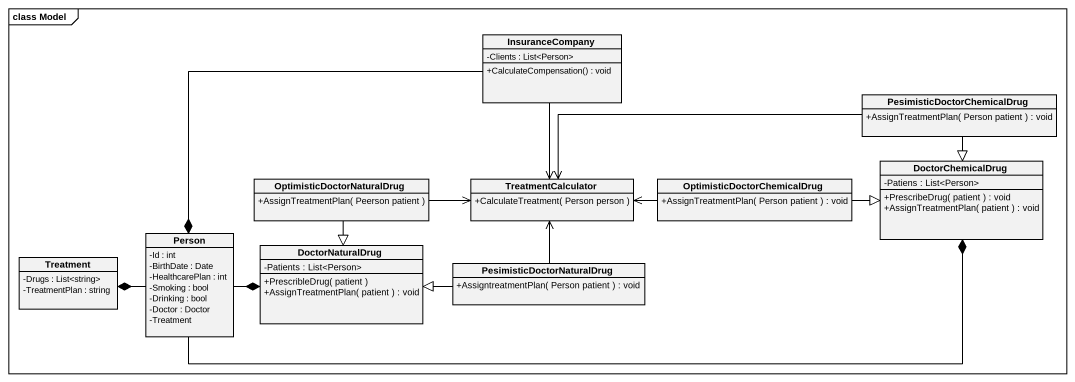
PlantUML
@startuml
mainframe class Model
hide circle
hide empty members
skinparam classAttributeIconSize 0
class InsuranceCompany {
  -Clients : List<Person>
  +CalculateCompensation() : void
}
class PesimisticDoctorChemicalDrug {
  +AssignTreatmentPlan( Person patient ) : void
}
class OptimisticDoctorNaturalDrug {
  +AssignTreatmentPlan( Peerson patient )
}
class TreatmentCalculator {
  +CalculateTreatment( Person person )
}
class OptimisticDoctorChemicalDrug {
  +AssignTreatmentPlan( Person patient ) : void
}
class DoctorChemicalDrug {
  -Patiens : List<Person>
  +PrescribeDrug( patient ) : void
  +AssignTreatmentPlan( patient ) : void
}
class "Person" as Person_ {
  -Id : int
  -BirthDate : Date
  -HealthcarePlan : int
  -Smoking : bool
  -Drinking : bool
  -Doctor : Doctor
  -Treatment
}
class Treatment {
  -Drugs : List<string>
  -TreatmentPlan : string
}
class DoctorNaturalDrug {
  -Patients : List<Person>
  +PrescribleDrug( patient )
  +AssignTreatmentPlan( patient ) : void
}
class PesimisticDoctorNaturalDrug {
  +AssigntreatmentPlan( Person patient ) : void
}
InsuranceCompany --> TreatmentCalculator
PesimisticDoctorChemicalDrug -left-> TreatmentCalculator
PesimisticDoctorChemicalDrug --|> DoctorChemicalDrug
OptimisticDoctorNaturalDrug -right-> TreatmentCalculator
OptimisticDoctorNaturalDrug --|> DoctorNaturalDrug
OptimisticDoctorChemicalDrug -left-> TreatmentCalculator
OptimisticDoctorChemicalDrug -right-|> DoctorChemicalDrug
DoctorChemicalDrug *-left- Person_
Person_ *-right- InsuranceCompany
Treatment *-right- Person_
DoctorNaturalDrug *-left- Person_
PesimisticDoctorNaturalDrug -up-> TreatmentCalculator
PesimisticDoctorNaturalDrug -left-|> DoctorNaturalDrug
@enduml
